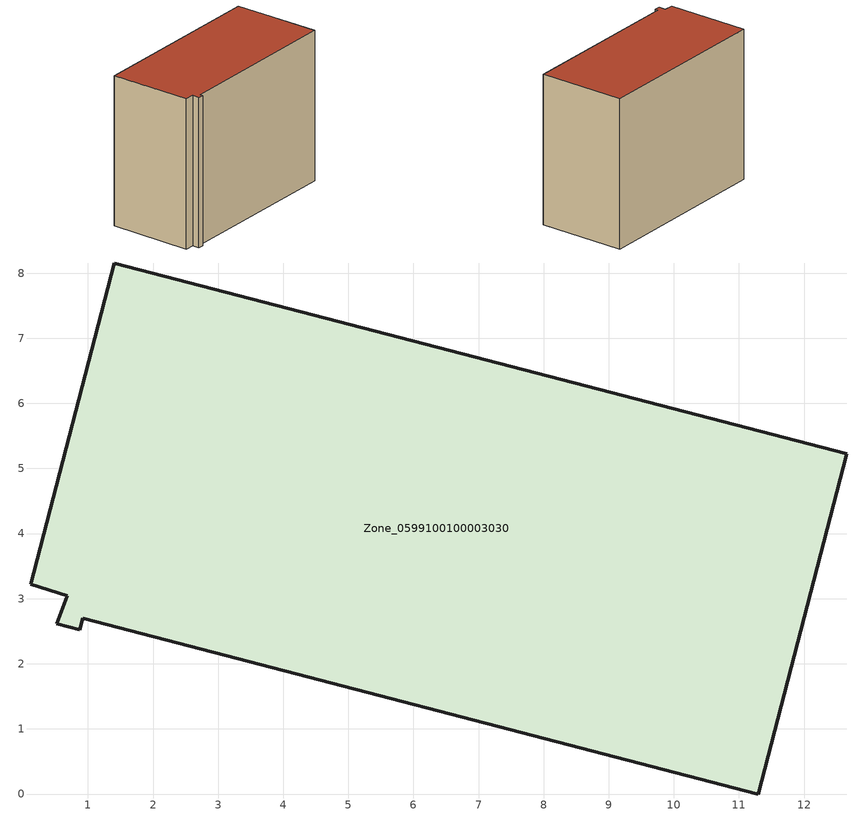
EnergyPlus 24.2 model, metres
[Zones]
Zone_0599100100003030
 floor ground (C_G): 0.52,2.61 0.68,3.04 0.12,3.22 1.41,8.16 12.65,5.23 11.29,0 0.92,2.7 0.88,2.52 z0
 wall outside (C_F): 0.92,2.7 11.29,0 12.65,5.23 1.41,8.16 0.12,3.22 0.68,3.04 0.52,2.61 0.88,2.52 0.92,2.7 z0:9.39
 roof outside (C_R): 0.68,3.04 0.52,2.61 0.88,2.52 0.92,2.7 11.29,0 12.65,5.23 1.41,8.16 0.12,3.22 z9.39
[BUILDING]
Pand.0599100100003030: North Axis=0; Terrain=City; Loads Convergence Tolerance Value=0.04; Temperature Convergence Tolerance Value=0.4; Solar Distribution=FullExterior; Maximum Number of Warmup Days=25; Minimum Number of Warmup Days=1
[Site:Location]
Rotterdam.The.Hague.AP_ZH_NLD Design_Conditions: Latitude=51.96; Longitude=4.45; Time Zone=1; Elevation=-4.5
[SITE:GROUNDTEMPERATURE:BUILDINGSURFACE]
18, 18, 18, 18, 18, 18, 18, 18, 18, 18, 18, 18
[MATERIAL] Thermal Absorptance=0.9; Solar Absorptance=0.7; Visible Absorptance=0.7
Name | Roughness | Thickness | Conductivity | Density | Specific Heat
G.TI.2006-2014 | MediumSmooth | 0.15 | 0.06 | 540 | 1210
F.TI.2006-2014 | Rough | 0.3 | 0.12 | 1920 | 840
R.TI.2006-2014 | MediumRough | 0.2 | 0.08 | 1500 | 1000
[CONSTRUCTION]
C_G: G.TI.2006-2014
C_F: F.TI.2006-2014
C_R: R.TI.2006-2014
[ZONE]
Zone_0599100100003030: Type=1; Multiplier=1; Ceiling Height=Autocalculate; Volume=Autocalculate; Floor Area=autocalculate; Part of Total Floor Area=Yes
[ZONEINFILTRATION:DESIGNFLOWRATE]
Infil_Zone_0599100100003030: Zone or ZoneList or Space or SpaceList=Zone_0599100100003030; Schedule=AlwaysOn; Design Flow Rate Calculation Method=Flow/Area; Flow Rate per Floor Area=0.0015; Constant Term Coefficient=1; Temperature Term Coefficient=0; Velocity Term Coefficient=0; Velocity Squared Term Coefficient=0
[HVACTEMPLATE:ZONE:IDEALLOADSAIRSYSTEM]
Zone_0599100100003030: Maximum Heating Supply Air Temperature=50; Minimum Cooling Supply Air Temperature=13; Maximum Heating Supply Air Humidity Ratio=0.0156; Minimum Cooling Supply Air Humidity Ratio=0.0077; Heating Limit=NoLimit; Cooling Limit=NoLimit; Dehumidification Control Type=ConstantSensibleHeatRatio; Cooling Sensible Heat Ratio=0.7; Dehumidification Setpoint=60; Humidification Control Type=None; Humidification Setpoint=30; Outdoor Air Method=None; Outdoor Air Flow Rate per Person=0.00944; Outdoor Air Flow Rate per Zone Floor Area=0; Outdoor Air Flow Rate per Zone=0; Demand Controlled Ventilation Type=None; Outdoor Air Economizer Type=NoEconomizer; Heat Recovery Type=None; Sensible Heat Recovery Effectiveness=0.7; Latent Heat Recovery Effectiveness=0.65
[ZONECONTROL:THERMOSTAT]
ThermostatControl_Zone_0599100100003030: Zone or ZoneList=Zone_0599100100003030; Control Type Schedule=DualSetpointControlType; Control 1=Thermostat_Zone_0599100100003030; Temperature Difference Between Cutout And Setpoint=0
[THERMOSTATSETPOINT:DUALSETPOINT]
Thermostat_Zone_0599100100003030: Heating Setpoint Temperature Schedule=HeatingSetpoint_Zone_0599100100003030; Cooling Setpoint Temperature Schedule=CoolingSetpoint_Zone_0599100100003030
[SCHEDULE:COMPACT]
HeatingSetpoint_Zone_0599100100003030: Through: 12/31, For: AllDays, Until: 24:00, 21
CoolingSetpoint_Zone_0599100100003030: Through: 12/31, For: AllDays, Until: 24:00, 24
DualSetpointControlType: Through: 12/31, For: AllDays, Until: 24:00, 4
AlwaysOn: Through: 12/31, For: AllDays, Until: 24:00, 1
